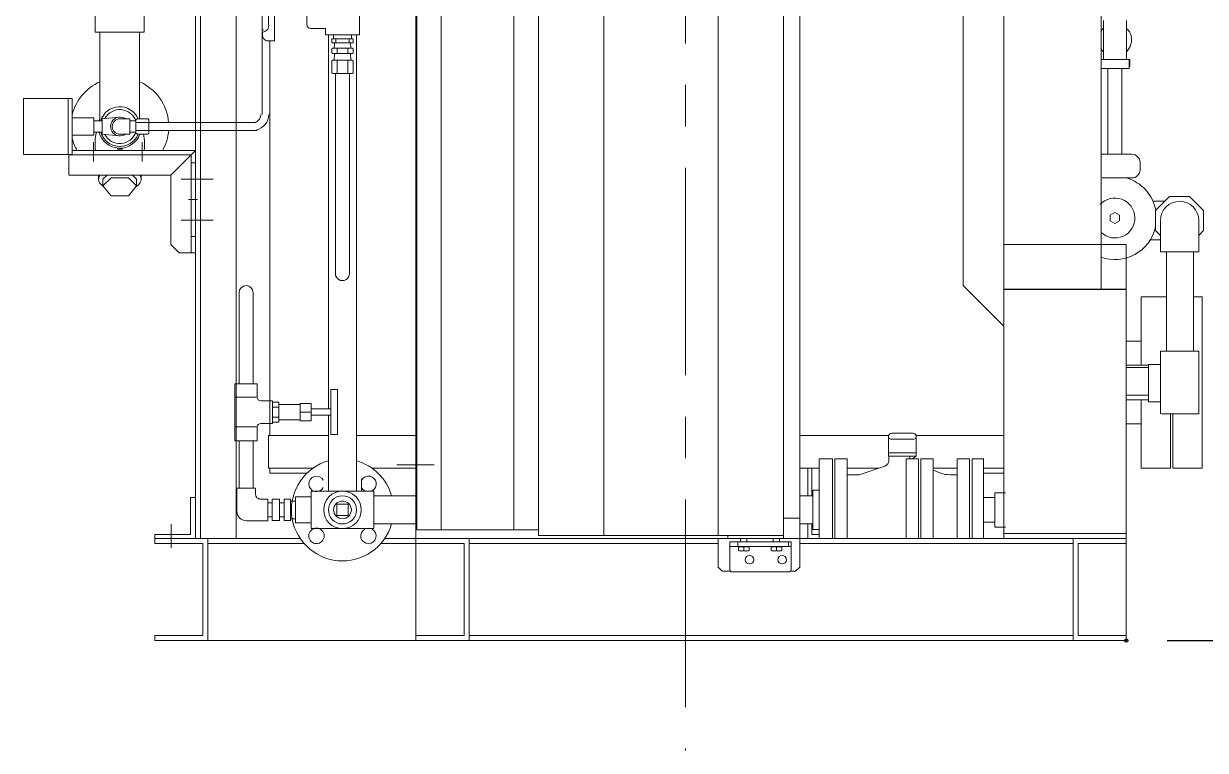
# Model space of a CAD drawing. Units: millimetres at full size. Extents: x -3234 to 3095, y -3490 to 3437.
# Drawn here: x -2535 to -1087, y -3490 to -2600 of the extents above; entities that cross this region are included whole.
import ezdxf

# ---------------------------------------------------------------- set-up
doc = ezdxf.new("R2010")
doc.units = ezdxf.units.MM
doc.header["$LTSCALE"] = 8
doc.header["$PDMODE"] = 32
doc.header["$PDSIZE"] = 4
doc.linetypes.add('USER1', pattern=[50.8, 31.75, -6.35, 6.35, -6.35])
doc.linetypes.add('USER2', pattern=[19.05, 12.7, -6.35])
doc.layers.add('0-0_0', color=7, linetype='Continuous')
doc.layers.add('0-3_DEFPOINTS', color=7, linetype='Continuous')
doc.layers.add('0-1_LY_1', color=7, linetype='Continuous', lineweight=18)

# ---------------------------------------------------------------- blocks, each defined once
blk = doc.blocks.new('D1')
at = {"layer": '0-0_0'}
blk.add_line((590, -4387.094), (1851.429, -4387.094), dxfattribs=at)
at = {"layer": '0-3_DEFPOINTS'}
blk.add_point((540, -4387.094), dxfattribs=at)

msp = doc.modelspace()

# ---------------------------------------------------------------- linework, layer by layer
at = {"layer": '0-1_LY_1', "linetype": 'USER1'}
for p, q in [((-1724.222, -1151.426), (-1724.222, -3490.48)), ((-2449.344, -2745.533), (-2449.344, -2769.062)), ((-2389.344, -2745.533), (-2389.344, -2769.062)), ((-2302.425, -2790.936), (-2341.949, -2790.936)), ((-2332.628, -2815.936), (-2321.737, -2815.936)), ((-2302.425, -2840.936), (-2341.949, -2840.936)), ((-2077.789, -3140.936), (-2031.8, -3140.936)), ((-2354.222, -3213.353), (-2354.222, -3242.578))]:
    msp.add_line(p, q, dxfattribs=at)
at = {"layer": '0-1_LY_1'}
for p, q in [((-2054.222, -1530.936), (-2054.222, -3230.936)), ((-1584.222, -3205.936), (-1584.222, -1530.936)), ((-2053.223, -3220.336), (-2053.223, -1537.336)), ((-2023.223, -3220.336), (-2023.223, -1537.336)), ((-1934.223, -3220.336), (-1934.223, -1537.336)), ((-1904.223, -3227.336), (-1904.223, -1537.336)), ((-1604.223, -3230.936), (-1604.223, -1537.336)), ((-2324.222, -1865.936), (-2324.222, -3230.936)), ((-2274.222, -3230.936), (-2274.222, -1865.936)), ((-1824.223, -3227.336), (-1824.223, -2040.236)), ((-1684.223, -3227.336), (-1684.223, -2040.236)), ((-1334.222, -2239.136), (-1334.222, -2970.936)), ((-1384.222, -2245.936), (-1384.222, -2920.936)), ((-1215.222, -2511.935), (-1215.222, -2770.44)), ((-2227.558, -2546.359), (-2227.558, -2621.512)), ((-2123.472, -2553.936), (-2123.472, -2613.936)), ((-2234.809, -2562.565), (-2234.809, -2602.421)), ((-2187.88, -2566.437), (-2187.88, -2601.436)), ((-2318.222, -2580.936), (-2318.222, -3230.936)), ((-2164.972, -2606.436), (-2182.879, -2606.436)), ((-2164.972, -2606.436), (-2164.972, -2613.936)), ((-2123.472, -2613.936), (-2164.972, -2613.936)), ((-2227.558, -2621.512), (-2236.728, -2621.512)), ((-2233.222, -2621.512), (-2233.222, -3104.936)), ((-2157.222, -2636.351), (-2157.222, -2631.365)), ((-2156.123, -2630.547), (-2157.22, -2631.363)), ((-2132.317, -2630.551), (-2156.127, -2630.551)), ((-2154.485, -2630.551), (-2154.188, -2623.936)), ((-2136.939, -2623.936), (-2151.506, -2623.936)), ((-2150.722, -2637.165), (-2150.722, -2630.551)), ((-2137.722, -2637.165), (-2137.722, -2630.551)), ((-2133.959, -2630.551), (-2134.256, -2623.936)), ((-2131.222, -2631.365), (-2132.317, -2630.551)), ((-2131.222, -2636.351), (-2131.222, -2631.365)), ((-2157.222, -2660.622), (-2157.222, -2645.967)), ((-2156.126, -2637.164), (-2157.221, -2636.35)), ((-2156.127, -2645.153), (-2157.218, -2645.965)), ((-2132.317, -2637.165), (-2156.127, -2637.165)), ((-2132.317, -2645.154), (-2156.127, -2645.154)), ((-2154.075, -2637.165), (-2154.485, -2645.154)), ((-2150.722, -2661.436), (-2150.722, -2645.154)), ((-2137.722, -2661.436), (-2137.722, -2645.154)), ((-2133.959, -2645.154), (-2134.37, -2637.166)), ((-2131.222, -2645.968), (-2132.317, -2645.154)), ((-2131.222, -2636.351), (-2132.313, -2637.163)), ((-2131.222, -2660.622), (-2131.222, -2645.967)), ((-2156.126, -2661.434), (-2157.221, -2660.62)), ((-2132.317, -2661.436), (-2156.127, -2661.436)), ((-2131.22, -2660.62), (-2132.312, -2661.432)), ((-2480.213, -2760.574), (-2480.213, -2692.174)), ((-2448.713, -2715.569), (-2475.213, -2715.569)), ((-2448.713, -2737.179), (-2448.713, -2715.569)), ((-2438.713, -2719.474), (-2448.713, -2719.474)), ((-2441.214, -2718.129), (-2442.026, -2718.129)), ((-2438.713, -2716.874), (-2417.78, -2714.924)), ((-2438.713, -2716.874), (-2438.713, -2735.874)), ((-2416.713, -2716.874), (-2404.713, -2716.874)), ((-2404.713, -2735.874), (-2404.713, -2716.874)), ((-2404.713, -2719.374), (-2397.213, -2719.374)), ((-2397.213, -2718.374), (-2395.713, -2716.874)), ((-2397.213, -2718.374), (-2397.213, -2734.374)), ((-2395.713, -2716.874), (-2382.713, -2716.874)), ((-2382.712, -2716.874), (-2381.212, -2718.374)), ((-2381.213, -2718.374), (-2381.213, -2734.374)), ((-2438.713, -2733.274), (-2448.713, -2733.274)), ((-2404.713, -2733.374), (-2397.213, -2733.374)), ((-2397.213, -2721.624), (-2249.766, -2721.624)), ((-2397.213, -2731.124), (-2248.686, -2731.124)), ((-2397.213, -2734.374), (-2395.713, -2735.874)), ((-2382.712, -2735.873), (-2381.213, -2734.374)), ((-2448.713, -2737.179), (-2475.213, -2737.179)), ((-2438.713, -2735.874), (-2417.78, -2737.824)), ((-2416.713, -2735.874), (-2404.713, -2735.874)), ((-2395.713, -2735.874), (-2382.713, -2735.874)), ((-2479.344, -2760.574), (-2479.344, -2785.936)), ((-2354.344, -2785.936), (-2324.344, -2755.936)), ((-1215.222, -2769.366), (-1215.222, -2925.936)), ((-2479.344, -2785.936), (-2354.344, -2785.936)), ((-2354.344, -2785.936), (-2354.344, -2870.936)), ((-1151.48, -2818.036), (-1137.241, -2818.036)), ((-1131.242, -2812.036), (-1148.522, -2829.317)), ((-1106.803, -2812.036), (-1131.242, -2812.036)), ((-1089.522, -2829.317), (-1106.803, -2812.036)), ((-1148.522, -2829.316), (-1148.522, -2853.755)), ((-1089.522, -2829.316), (-1089.522, -2853.755)), ((-1215.222, -2845.032), (-1215.222, -2854.736)), ((-1142.522, -2879.735), (-1142.522, -2842.332)), ((-1095.522, -2879.735), (-1095.522, -2841.536)), ((-1154.708, -2865.036), (-1142.522, -2865.036)), ((-1142.522, -2859.756), (-1148.522, -2853.755)), ((-1089.522, -2853.755), (-1095.522, -2859.755)), ((-2354.344, -2870.936), (-2344.344, -2880.936)), ((-1334.224, -3230.936), (-1334.224, -2870.936)), ((-1334.222, -3230.936), (-1334.222, -2870.736)), ((-1184.224, -3230.936), (-1184.224, -2870.936)), ((-1142.522, -2879.735), (-1102.658, -2879.735)), ((-1126.842, -2879.735), (-1116.84, -2879.735)), ((-1103.893, -2879.735), (-1095.522, -2879.735)), ((-1102.022, -3001.736), (-1102.022, -2879.735)), ((-2344.344, -2880.936), (-2324.344, -2880.936)), ((-1384.222, -2920.936), (-1334.222, -2970.936)), ((-2270.872, -2929.936), (-2270.872, -3041.436)), ((-2253.572, -2929.936), (-2253.572, -3041.436)), ((-1334.224, -2925.936), (-1184.224, -2925.936)), ((-1334.222, -2925.736), (-1184.222, -2925.736)), ((-1166.222, -2934.936), (-1135.087, -2934.936)), ((-1166.222, -2934.936), (-1166.222, -3018.586)), ((-1102.022, -2934.936), (-1091.222, -2934.936)), ((-1097.449, -2934.936), (-1091.222, -2934.936)), ((-1184.224, -2989.136), (-1166.222, -2989.136)), ((-1142.522, -3001.736), (-1095.522, -3001.736)), ((-1142.522, -3078.135), (-1142.522, -3001.736)), ((-1095.522, -3078.135), (-1095.522, -3001.736)), ((-1184.224, -3018.586), (-1157.422, -3018.586)), ((-1157.222, -3063.436), (-1157.222, -3018.139)), ((-2248.543, -3041.436), (-2275.901, -3041.436)), ((-2275.901, -3041.436), (-2275.901, -3111.436)), ((-2248.543, -3041.436), (-2248.543, -3057.969)), ((-2150.222, -3048.662), (-2158.683, -3048.662)), ((-2158.683, -3048.662), (-2158.683, -3103.662)), ((-2150.222, -3048.662), (-2150.222, -3103.662)), ((-2248.543, -3057.969), (-2275.901, -3057.969)), ((-2229.928, -3062.2), (-2244.312, -3062.2)), ((-2229.928, -3062.2), (-2229.928, -3090.123)), ((-2222.312, -3063.948), (-2229.928, -3063.948)), ((-2222.312, -3063.948), (-2222.312, -3088.375)), ((-2196.112, -3066.854), (-2222.312, -3066.854)), ((-2182.574, -3065.585), (-2196.112, -3065.585)), ((-2196.112, -3065.585), (-2196.112, -3086.739)), ((-2182.574, -3065.585), (-2182.574, -3086.739)), ((-1184.224, -3055.536), (-1157.222, -3055.536)), ((-1184.224, -3061.286), (-1157.422, -3061.286)), ((-1166.222, -3061.286), (-1166.222, -3144.936)), ((-1157.222, -3063.436), (-1142.522, -3063.436)), ((-2222.312, -3070.055), (-2229.928, -3070.055)), ((-2222.312, -3082.268), (-2229.928, -3082.268)), ((-2182.574, -3076.162), (-2196.112, -3076.162)), ((-2158.683, -3072.354), (-2182.574, -3072.354)), ((-2158.683, -3079.969), (-2182.574, -3079.969)), ((-1140.983, -3078.135), (-1095.522, -3078.135)), ((-1130.222, -3078.135), (-1130.222, -3144.936)), ((-2248.543, -3094.354), (-2275.901, -3094.354)), ((-2248.543, -3094.354), (-2248.543, -3111.436)), ((-2229.928, -3090.123), (-2244.312, -3090.123)), ((-2222.312, -3088.375), (-2229.928, -3088.375)), ((-2196.112, -3085.469), (-2222.312, -3085.469)), ((-2182.574, -3086.739), (-2196.112, -3086.739)), ((-1184.224, -3090.736), (-1166.222, -3090.736)), ((-2248.543, -3111.436), (-2275.901, -3111.436)), ((-2270.872, -3111.436), (-2253.572, -3111.436)), ((-2270.872, -3111.436), (-2270.872, -3169.436)), ((-2253.572, -3111.436), (-2253.572, -3169.436)), ((-2234.823, -3104.936), (-2161.222, -3104.936)), ((-2234.823, -3104.936), (-2234.823, -3144.936)), ((-2150.222, -3103.662), (-2158.683, -3103.662)), ((-2127.222, -3104.936), (-2054.222, -3104.936)), ((-1584.222, -3104.936), (-1475.129, -3104.936)), ((-1441.646, -3104.936), (-1334.224, -3104.936)), ((-1574.222, -3144.936), (-1574.222, -3178.936)), ((-1569.222, -3144.936), (-1569.222, -3178.936)), ((-1166.222, -3144.936), (-1130.222, -3144.936)), ((-1127.222, -3144.936), (-1091.222, -3144.936)), ((-2273.722, -3169.436), (-2250.722, -3169.436)), ((-2273.622, -3169.436), (-2273.622, -3197.686)), ((-2250.622, -3169.436), (-2250.622, -3176.936)), ((-2330.222, -3180.936), (-2330.222, -3225.936)), ((-2330.222, -3180.936), (-2324.222, -3180.936)), ((-2244.872, -3182.686), (-2235.622, -3182.686)), ((-2235.722, -3182.686), (-2235.722, -3209.186)), ((-2230.222, -3182.936), (-2221.222, -3182.936)), ((-2230.222, -3182.936), (-2230.222, -3208.936)), ((-2221.222, -3182.936), (-2221.222, -3208.936)), ((-2215.722, -3182.936), (-2207.722, -3182.936)), ((-2215.722, -3182.936), (-2215.722, -3208.936)), ((-2207.722, -3182.936), (-2207.722, -3208.936)), ((-2201.722, -3179.936), (-2182.422, -3179.936)), ((-2201.722, -3179.936), (-2201.722, -3211.936)), ((-2182.422, -3218.936), (-2182.422, -3172.936)), ((-2235.722, -3187.286), (-2230.222, -3187.286)), ((-2215.722, -3187.286), (-2221.222, -3187.286)), ((-2207.722, -3185.086), (-2201.722, -3185.086)), ((-2262.122, -3209.186), (-2235.622, -3209.186)), ((-2235.722, -3204.586), (-2230.222, -3204.586)), ((-2230.222, -3208.936), (-2221.222, -3208.936)), ((-2215.722, -3204.586), (-2221.222, -3204.586)), ((-2215.722, -3208.936), (-2207.722, -3208.936)), ((-2207.722, -3206.786), (-2201.722, -3206.786)), ((-2201.722, -3211.936), (-2182.422, -3211.936)), ((-1584.222, -3205.936), (-1604.223, -3205.936)), ((-1584.222, -3265.936), (-1584.222, -3205.936)), ((-1574.222, -3212.936), (-1574.222, -3230.936)), ((-1569.222, -3212.936), (-1569.222, -3225.936)), ((-2374.222, -3230.936), (-2374.222, -3225.936)), ((-2374.222, -3225.936), (-2330.222, -3225.936)), ((-1569.222, -3225.936), (-1560.222, -3225.936)), ((-1334.224, -3224.936), (-1184.224, -3224.936)), ((-2374.222, -3230.936), (-2324.222, -3230.936)), ((-2274.222, -3230.936), (-2324.222, -3230.936)), ((-1684.222, -3230.936), (-1684.222, -3265.936)), ((-1669.822, -3268.936), (-1669.822, -3234.936)), ((-1594.822, -3234.936), (-1669.822, -3234.936)), ((-1594.822, -3240.936), (-1669.822, -3240.936)), ((-1659.822, -3234.936), (-1659.822, -3240.936)), ((-1659.322, -3241.336), (-1659.322, -3245.74)), ((-1659.322, -3241.336), (-1646.322, -3241.336)), ((-1658.672, -3240.936), (-1658.672, -3241.336)), ((-1656.822, -3230.936), (-1656.822, -3234.936)), ((-1652.822, -3241.336), (-1652.822, -3245.74)), ((-1648.822, -3234.936), (-1648.822, -3230.936)), ((-1646.972, -3241.336), (-1646.972, -3240.936)), ((-1646.322, -3241.336), (-1646.322, -3245.74)), ((-1619.322, -3241.336), (-1619.322, -3245.74)), ((-1606.322, -3241.336), (-1619.322, -3241.336)), ((-1618.672, -3240.936), (-1618.672, -3241.336)), ((-1616.822, -3230.936), (-1616.822, -3234.936)), ((-1612.822, -3241.336), (-1612.822, -3245.74)), ((-1608.822, -3234.936), (-1608.822, -3230.936)), ((-1606.972, -3241.336), (-1606.972, -3240.936)), ((-1606.322, -3241.336), (-1606.322, -3245.74)), ((-1597.822, -3240.936), (-1597.822, -3234.936)), ((-1594.822, -3268.936), (-1594.822, -3234.936)), ((-1574.222, -3230.936), (-1474.222, -3230.936)), ((-1334.224, -3230.936), (-1184.224, -3230.936)), ((-1684.222, -3265.936), (-1679.222, -3270.936)), ((-1589.222, -3270.936), (-1584.222, -3265.936)), ((-1679.222, -3270.936), (-1669.058, -3270.936)), ((-1666.822, -3271.936), (-1597.822, -3271.936)), ((-1595.586, -3270.936), (-1589.222, -3270.936))]:
    msp.add_line(p, q, dxfattribs=at)
at = {"layer": '0-1_LY_1', "color": 3}
for p, q in [((-2242.722, -1674.661), (-2242.722, -2711.651)), ((-2446.914, -2578.986), (-2446.914, -2610.736)), ((-2386.914, -2578.986), (-2386.914, -2610.736)), ((-1212.372, -2644.192), (-1212.372, -2596.68)), ((-1184.072, -2644.192), (-1184.072, -2596.68)), ((-2446.914, -2610.736), (-2386.914, -2610.736)), ((-2441.214, -2610.736), (-2441.214, -2719.474)), ((-2392.614, -2610.736), (-2392.614, -2716.874)), ((-2161.222, -2613.936), (-2161.222, -3072.354)), ((-2157.222, -2623.936), (-2157.222, -2618.936)), ((-2157.222, -2618.936), (-2131.222, -2618.936)), ((-2155.072, -2618.936), (-2155.072, -2613.936)), ((-2152.222, -2623.936), (-2152.222, -2618.936)), ((-2136.222, -2623.936), (-2136.222, -2618.936)), ((-2133.372, -2618.936), (-2133.372, -2613.936)), ((-2131.222, -2623.936), (-2131.222, -2618.936)), ((-2127.222, -2613.936), (-2127.222, -3172.936)), ((-2157.222, -2623.936), (-2131.222, -2623.936)), ((-1215.222, -2644.192), (-1179.947, -2644.192)), ((-1180.922, -2655.436), (-1180.922, -2644.192)), ((-1179.947, -2652.461), (-1179.947, -2644.192)), ((-2152.872, -2661.436), (-2152.872, -2906.436)), ((-2135.572, -2661.436), (-2135.572, -2906.436)), ((-1215.222, -2655.436), (-1180.922, -2655.436)), ((-1206.872, -2760.436), (-1206.872, -2655.436)), ((-1189.572, -2760.436), (-1189.572, -2655.436)), ((-1180.922, -2652.461), (-1179.947, -2652.461)), ((-2413.914, -2752.715), (-2413.914, -2754.186)), ((-1215.222, -2760.436), (-1177.472, -2760.436)), ((-1167.472, -2779.435), (-1167.472, -2770.436)), ((-2442.914, -2785.936), (-2442.914, -2790.886)), ((-2432.499, -2785.936), (-2437.514, -2790.886)), ((-2427.514, -2789.189), (-2437.514, -2799.061)), ((-2437.514, -2790.886), (-2437.514, -2799.061)), ((-2427.514, -2789.189), (-2406.314, -2789.189)), ((-2406.314, -2789.189), (-2396.314, -2799.061)), ((-2401.329, -2785.936), (-2396.314, -2790.886)), ((-2396.314, -2790.886), (-2396.314, -2799.061)), ((-2390.914, -2785.936), (-2390.914, -2790.886)), ((-1213.949, -2789.436), (-1177.472, -2789.436)), ((-2427.514, -2811.436), (-2437.514, -2799.061)), ((-2406.314, -2811.436), (-2396.314, -2799.061)), ((-2427.514, -2811.436), (-2406.314, -2811.436)), ((-1198.222, -2831.796), (-1203.973, -2835.116)), ((-1203.972, -2841.755), (-1203.972, -2835.116)), ((-1192.472, -2835.116), (-1198.222, -2831.796)), ((-1192.472, -2835.116), (-1192.472, -2841.755)), ((-1198.222, -2845.075), (-1203.972, -2841.755)), ((-1192.472, -2841.756), (-1198.222, -2845.076)), ((-1334.222, -2870.736), (-1184.222, -2870.736)), ((-1184.222, -2925.736), (-1184.222, -2870.736)), ((-1135.087, -2879.735), (-1135.087, -3001.736)), ((-1091.222, -2934.461), (-1091.222, -3144.936)), ((-1184.224, -3021.536), (-1157.422, -3021.536)), ((-1157.222, -3017.745), (-1142.522, -3017.745)), ((-2161.222, -3172.936), (-2161.222, -3079.969)), ((-1127.222, -3078.135), (-1127.222, -3144.936)), ((-1475.322, -3106.347), (-1475.322, -3106.205)), ((-1475.322, -3130.262), (-1475.322, -3106.347)), ((-1472.476, -3109.193), (-1444.3, -3109.193)), ((-1471.053, -3101.936), (-1445.723, -3101.936)), ((-1441.454, -3130.262), (-1441.454, -3106.347)), ((-1560.222, -3133.436), (-1560.222, -3230.936)), ((-1541.222, -3133.436), (-1541.222, -3230.936)), ((-1541.222, -3133.436), (-1541.222, -3230.936)), ((-1475.322, -3126.135), (-1441.454, -3126.135)), ((-1475.322, -3130.262), (-1441.454, -3130.262)), ((-1475.108, -3130.262), (-1475.108, -3135.583)), ((-1453.722, -3133.436), (-1438.722, -3133.436)), ((-1453.722, -3133.436), (-1453.722, -3230.936)), ((-1449.352, -3130.262), (-1449.352, -3133.436)), ((-1446.483, -3133.434), (-1441.45, -3130.26)), ((-1438.722, -3133.436), (-1438.722, -3230.936)), ((-1435.722, -3133.436), (-1435.722, -3230.936)), ((-1435.722, -3133.436), (-1420.722, -3133.436)), ((-1420.722, -3133.436), (-1420.722, -3230.936)), ((-1391.222, -3133.436), (-1391.222, -3230.936)), ((-1391.222, -3133.436), (-1376.222, -3133.436)), ((-1376.222, -3133.436), (-1376.222, -3230.936)), ((-1376.222, -3133.436), (-1376.222, -3230.936)), ((-1373.222, -3133.436), (-1359.222, -3133.436)), ((-1373.222, -3133.436), (-1373.222, -3230.936)), ((-1359.222, -3133.436), (-1359.222, -3230.936)), ((-2234.823, -3144.936), (-2180.35, -3144.936)), ((-2233.222, -3144.936), (-2233.222, -3150.936)), ((-2233.222, -3150.936), (-2187.595, -3150.936)), ((-2108.093, -3144.936), (-2054.222, -3144.936)), ((-1584.222, -3144.936), (-1560.222, -3144.936)), ((-1526.222, -3144.936), (-1487.825, -3144.936)), ((-1526.222, -3152.936), (-1511.222, -3152.936)), ((-1479.844, -3142.207), (-1511.222, -3152.936)), ((-1420.722, -3144.936), (-1391.222, -3144.936)), ((-1420.721, -3147.186), (-1411.549, -3150.823)), ((-1400.491, -3152.936), (-1391.222, -3152.936)), ((-1359.222, -3144.936), (-1334.224, -3144.936)), ((-1359.222, -3150.936), (-1334.222, -3150.936)), ((-2120.722, -3157.736), (-2120.722, -3172.436)), ((-2182.422, -3218.936), (-2182.422, -3172.936)), ((-2182.422, -3172.936), (-2106.022, -3172.936)), ((-2106.022, -3218.936), (-2106.022, -3172.936)), ((-2106.022, -3178.936), (-2054.222, -3178.936)), ((-1584.222, -3178.936), (-1568.222, -3178.936)), ((-1568.222, -3171.936), (-1560.222, -3171.936)), ((-1568.222, -3171.936), (-1568.222, -3219.936)), ((-1359.222, -3180.936), (-1345.222, -3180.936)), ((-1345.222, -3174.936), (-1332.392, -3174.936)), ((-1345.222, -3174.936), (-1345.222, -3216.935)), ((-2137.222, -3188.936), (-2137.222, -3202.936)), ((-2137.222, -3202.936), (-2151.222, -3202.936)), ((-2106.022, -3212.936), (-2054.222, -3212.936)), ((-1584.222, -3212.936), (-1568.222, -3212.936)), ((-1359.222, -3210.936), (-1345.222, -3210.936)), ((-2106.022, -3218.936), (-2182.422, -3218.936)), ((-1568.222, -3219.936), (-1560.222, -3219.936)), ((-1345.222, -3216.935), (-1332.392, -3216.935)), ((-2309.222, -3230.936), (-2196.003, -3230.936)), ((-2309.222, -3236.936), (-2191.395, -3236.936)), ((-2097.049, -3236.936), (-1995.222, -3236.936)), ((-2092.441, -3230.936), (-1184.222, -3230.936)), ((-2054.222, -3230.936), (-2054.222, -3355.936)), ((-2054.222, -3230.936), (-1584.222, -3230.936)), ((-1995.222, -3236.936), (-1995.222, -3349.936)), ((-1989.222, -3230.936), (-1989.222, -3355.936)), ((-1989.222, -3236.936), (-1684.222, -3236.936)), ((-1584.222, -3236.936), (-1249.222, -3236.936)), ((-1249.222, -3230.936), (-1249.222, -3355.936)), ((-1243.222, -3236.936), (-1184.222, -3236.936)), ((-1243.222, -3236.936), (-1243.222, -3349.936)), ((-1184.222, -3230.936), (-1184.222, -3355.936)), ((-2374.222, -3355.936), (-1184.222, -3355.936)), ((-2054.222, -3349.936), (-1995.222, -3349.936)), ((-1989.222, -3349.936), (-1249.222, -3349.936)), ((-1243.222, -3349.936), (-1184.222, -3349.936))]:
    msp.add_line(p, q, dxfattribs=at)
at = {"layer": '0-1_LY_1', "linetype": 'USER2'}
for p, q in [((-2329.344, -2770.936), (-2324.344, -2770.936)), ((-2329.344, -2860.936), (-2324.344, -2860.936))]:
    msp.add_line(p, q, dxfattribs=at)
at = {"layer": '0-1_LY_1', "color": 8}
for p, q in [((-1904.223, -3220.336), (-2053.223, -3220.336)), ((-1604.223, -3227.336), (-1904.223, -3227.336)), ((-1672.223, -3230.936), (-1672.223, -3227.336))]:
    msp.add_line(p, q, dxfattribs=at)
at = {"layer": '0-1_LY_1', "color": 5}
for p, q in [((-2374.222, -3230.936), (-2374.222, -3236.936)), ((-2374.222, -3236.936), (-2315.222, -3236.936)), ((-2315.222, -3236.936), (-2315.222, -3349.936)), ((-2309.222, -3230.936), (-2309.222, -3355.936)), ((-2374.222, -3349.936), (-2374.222, -3355.936)), ((-2374.222, -3349.936), (-2315.222, -3349.936))]:
    msp.add_line(p, q, dxfattribs=at)
at = {"layer": '0-1_LY_1', "color": 3}
for points in [[(-1212.372, -2606.02), (-1213.892, -2607.66), (-1215.223, -2609.422)], [(-1184.073, -2634.852), (-1182.225, -2632.812), (-1180.671, -2630.592), (-1179.433, -2628.225), (-1178.529, -2625.745), (-1177.973, -2623.188), (-1177.773, -2620.591), (-1177.931, -2617.991), (-1178.445, -2615.427), (-1179.307, -2612.936), (-1180.506, -2610.554), (-1182.024, -2608.315), (-1183.838, -2606.252), (-1183.954, -2606.136), (-1184.071, -2606.021)], [(-1215.222, -2631.45), (-1213.893, -2633.212), (-1212.373, -2634.851)], [(-2419.914, -2752.715), (-2419.914, -2754.186), (-2413.914, -2754.186)], [(-2441.315, -2785.936), (-2442.294, -2787.775), (-2442.82, -2789.67), (-2442.883, -2791.587), (-2442.481, -2793.491), (-2441.623, -2795.349), (-2440.323, -2797.127), (-2438.604, -2798.793), (-2436.498, -2800.318)], [(-2397.329, -2800.317), (-2395.591, -2799.091), (-2394.104, -2797.768), (-2392.886, -2796.364), (-2391.951, -2794.895), (-2391.31, -2793.38), (-2390.971, -2791.834), (-2390.937, -2790.278), (-2391.21, -2788.729), (-2391.734, -2787.314), (-2392.513, -2785.936)], [(-1560.222, -3133.436), (-1544.222, -3133.436), (-1544.222, -3230.936)], [(-1541.222, -3133.436), (-1526.222, -3133.436), (-1526.222, -3230.936)], [(-2137.222, -3188.936), (-2151.222, -3188.936), (-2151.222, -3202.936)]]:
    msp.add_lwpolyline(points, dxfattribs=at)
at = {"layer": '0-1_LY_1'}
for points in [[(-2475.213, -2760.574), (-2475.213, -2692.174), (-2534.713, -2692.174)], [(-2475.213, -2760.574), (-2534.713, -2760.574), (-2534.713, -2692.174)], [(-2479.344, -2760.936), (-2329.344, -2760.936), (-2329.344, -2880.936)], [(-2475.213, -2755.936), (-2324.344, -2755.936), (-2324.344, -2880.936)], [(-1659.322, -3245.74), (-1658.451, -3245.915), (-1657.581, -3246.111), (-1656.71, -3246.266), (-1655.841, -3246.317), (-1655.085, -3246.243), (-1654.331, -3246.091), (-1653.577, -3245.907), (-1652.822, -3245.74)], [(-1646.322, -3245.74), (-1647.193, -3245.915), (-1648.064, -3246.111), (-1648.934, -3246.266), (-1649.803, -3246.317), (-1650.559, -3246.243), (-1651.313, -3246.091), (-1652.068, -3245.907), (-1652.822, -3245.74), (-1653.693, -3245.915), (-1654.564, -3246.111), (-1655.434, -3246.266), (-1656.303, -3246.317), (-1657.059, -3246.243), (-1657.813, -3246.091), (-1658.568, -3245.907), (-1659.322, -3245.74)], [(-1652.822, -3245.74), (-1651.951, -3245.915), (-1651.081, -3246.111), (-1650.21, -3246.266), (-1649.341, -3246.317), (-1648.585, -3246.243), (-1647.831, -3246.091), (-1647.077, -3245.907), (-1646.322, -3245.74)]]:
    msp.add_lwpolyline(points, dxfattribs=at)
for points in [[(-1619.322, -3245.74), (-1618.451, -3245.915), (-1617.581, -3246.111), (-1616.71, -3246.266), (-1615.841, -3246.317), (-1615.085, -3246.243), (-1614.331, -3246.091), (-1613.577, -3245.907), (-1612.822, -3245.74), (-1613.693, -3245.915), (-1614.564, -3246.111), (-1615.434, -3246.266), (-1616.303, -3246.317), (-1617.059, -3246.243), (-1617.813, -3246.091), (-1618.568, -3245.907)], [(-1606.322, -3245.74), (-1607.193, -3245.915), (-1608.064, -3246.111), (-1608.934, -3246.266), (-1609.803, -3246.317), (-1610.559, -3246.243), (-1611.313, -3246.091), (-1612.068, -3245.907), (-1612.822, -3245.74), (-1611.951, -3245.915), (-1611.081, -3246.111), (-1610.21, -3246.266), (-1609.341, -3246.317), (-1608.585, -3246.243), (-1607.831, -3246.091), (-1607.077, -3245.907)]]:
    msp.add_lwpolyline(points, close=True, dxfattribs=at)
for centre, radius in [((-2144.222, -3195.936), 23), ((-2144.222, -3195.936), 17.25), ((-2176.042, -3227.756), 9.5), ((-1645.822, -3256.936), 5.25), ((-1605.822, -3256.936), 5.25)]:
    msp.add_circle(centre, radius, dxfattribs=at)
at = {"layer": '0-1_LY_1', "color": 3}
msp.add_circle((-2144.222, -3195.936), 10.85, dxfattribs=at)
at = {"layer": '0-1_LY_1'}
for centre, radius, start, end in [((-2242.058, -2603.077), 7.5, 279.36486, 14.83298), ((-2182.88, -2601.436), 5, 180.00004, 270.00002), ((-2234.809, -2614.262), 7.5, 154.50161, 187.4217), ((-2234.809, -2614.262), 7.5, 180.00004, 284.83415), ((-2240.676, -2608.888), 1, 99.13031, 154.49866), ((-2416.914, -2726.436), 60, 113.89111, 166.32448), ((-2416.914, -2726.436), 60, 4.60006, 66.10889), ((-2416.713, -2726.374), 11.5, 55.69993, 304.30007), ((-2416.713, -2726.374), 9.5, 89.99998, 269.99995), ((-2416.914, -2726.436), 60, 330.54996, 355.5186), ((-2416.914, -2726.436), 60, 193.67552, 209.45004), ((-1119.022, -2841.536), 23.5, 0, 179.99996), ((-2262.222, -2929.936), 8.65, 0, 180), ((-2244.312, -3057.969), 4.231, 180.00002, 270), ((-2244.312, -3094.354), 4.231, 89.99998, 180.00002), ((-2144.222, -3195.936), 62.5, 105.78329, 344.21667), ((-2144.222, -3195.936), 62.5, 15.78331, 74.21667), ((-2176.042, -3164.116), 9.5, 28.86403, 331.13593), ((-2112.402, -3164.116), 9.5, 298.86369, 151.13597), ((-2112.402, -3164.116), 9.5, 208.86403, 241.13635), ((-2244.872, -3176.936), 5.75, 179.99998, 270.00002), ((-2262.122, -3197.686), 11.5, 179.99998, 270.00002), ((-2112.402, -3227.756), 9.5, 118.86365, 61.13635), ((-1666.822, -3268.936), 3, 180, 270), ((-1597.822, -3268.936), 3, 270, 0)]:
    msp.add_arc(centre, radius, start, end, dxfattribs=at)
at = {"layer": '0-1_LY_1', "color": 3}
for centre, radius, start, end in [((-2416.914, -2726.436), 24.3, 23.17192, 163.35204), ((-2416.914, -2726.436), 20.75, 19.89619, 151.52415), ((-2416.914, -2726.436), 26.45, 156.73883, 164.7398), ((-2416.914, -2726.436), 26.45, 21.19273, 23.26118), ((-2254.084, -2711.651), 10, 282.72439, 0), ((-2254.084, -2711.651), 19.5, 282.72439, 0), ((-2386.035, -2747.875), 61.206, 166.19859, 187.56737), ((-2416.914, -2726.436), 26.45, 194.98322, 339.09377), ((-2416.914, -2726.436), 24.3, 196.34442, 337.14429), ((-2416.914, -2726.436), 20.75, 208.06843, 340.46587), ((-2447.792, -2747.875), 61.206, 352.43266, 11.30759), ((-1177.472, -2770.436), 10, 0, 89.99998), ((-1198.222, -2838.436), 51, 10.76114, 73.89937), ((-1177.472, -2779.435), 10, 270.00002, 0), ((-1198.222, -2838.436), 24.5, 226.06409, 137.65449), ((-1198.222, -2838.436), 51, 250.20438, 347.0347), ((-1198.222, -2838.436), 51, 289.74948, 294.31604), ((-2144.222, -2906.436), 8.65, 179.99996, 359.99998), ((-1471.053, -3106.205), 4.269, 89.99998, 179.99996), ((-1472.476, -3106.347), 2.846, 179.99996, 270), ((-1445.723, -3106.205), 4.269, 0.00003, 89.99998), ((-1444.3, -3106.347), 2.846, 270.00002, 0), ((-1482.109, -3135.583), 7, 288.8774, 0), ((-1400.491, -3122.936), 30, 248.36914, 270.00002)]:
    msp.add_arc(centre, radius, start, end, dxfattribs=at)

# ---------------------------------------------------------------- block references
at = {"layer": '0-1_LY_1'}
msp.add_blockref('D1', (-1724.222, 1031.159), dxfattribs=at)

doc.saveas('drawing.dxf')
